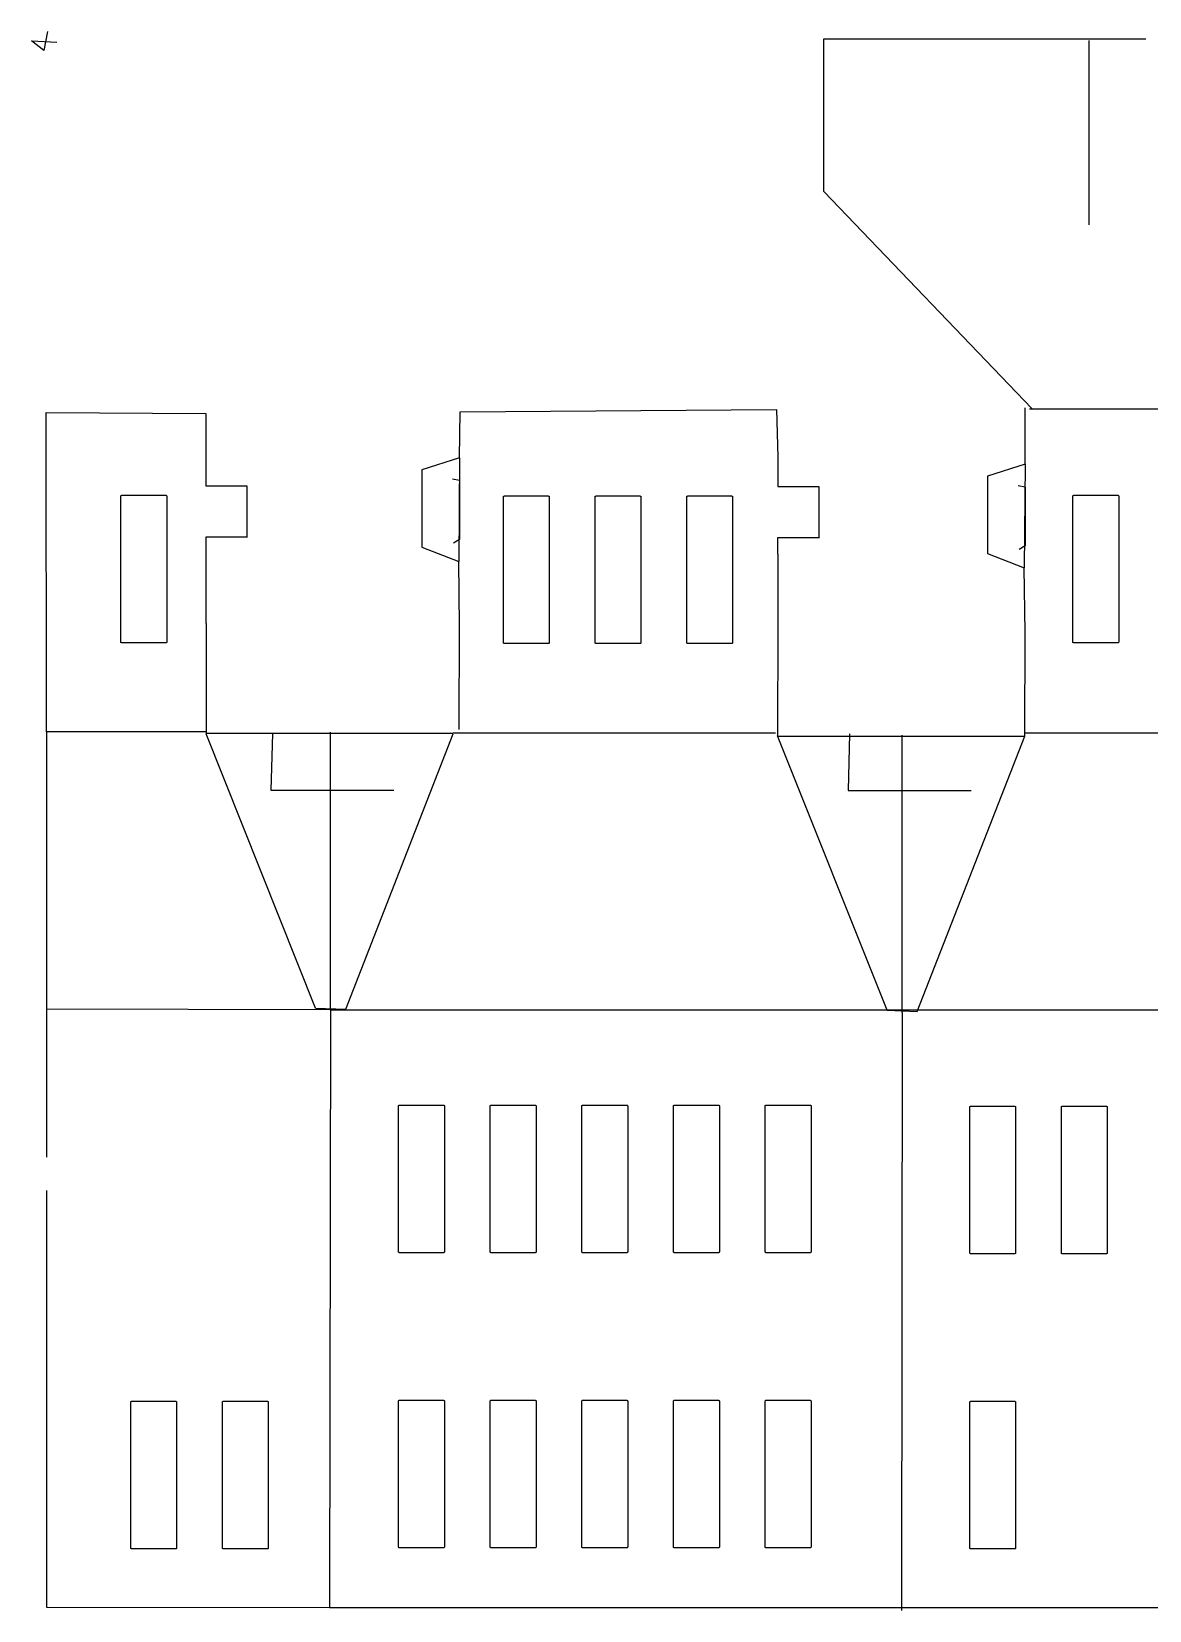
# Model space of a CAD drawing. Extents: x 11 to 257, y 14 to 184.
# Drawn here: x 11 to 131, y 13.9 to 183.6 of the extents above; entities that cross this region are included whole.
import ezdxf

# ---------------------------------------------------------------- set-up
doc = ezdxf.new("R2010")
doc.units = 0
doc.layers.add('columnated', color=7, linetype='CONTINUOUS')

msp = doc.modelspace()

# ---------------------------------------------------------------- linework, layer by layer
at = {"layer": 'columnated', "color": 7}
for points in [[(12.679226, 183.59042), (12.283706, 181.546897), (10.965304, 182.601618), (13.668027, 182.469778)], [(96.055404, 182.816183), (130.61293, 182.816183)], [(118.4026, 143.05012), (96.055404, 166.390939), (96.055404, 182.816183)], [(124.49147, 182.63459), (124.49147, 162.815588)], [(12.57114, 108.36234), (12.51417, 142.666268), (29.690636, 142.556162), (29.691936, 137.91817)], [(56.932382, 137.792593), (56.997682, 142.742037), (90.964194, 142.968184), (91.110961, 137.866885)], [(117.67047, 137.101856), (117.67047, 143.161745)], [(29.691959, 137.91817), (29.691959, 134.765479), (34.091686, 134.765479), (34.091686, 129.36758)], [(56.932382, 137.792593), (52.867858, 136.500357), (52.867858, 128.187387), (56.831658, 126.645909)], [(91.110961, 137.866885), (91.110961, 134.714195), (95.510667, 134.714195), (95.510667, 129.316295)], [(117.67047, 137.101854), (113.60594, 135.809618), (113.60594, 127.496648), (117.56974, 125.95517)], [(56.932734, 135.34425), (56.177422, 135.479526)], [(56.932735, 135.34425), (56.932735, 129.013178)], [(117.67083, 134.653511), (116.91552, 134.788787)], [(117.67083, 134.653511), (117.67083, 128.322439)], [(20.551872, 118.002899), (20.551872, 133.671272)], [(20.645287, 133.764687), (25.380003, 133.764687)], [(25.473418, 133.671272), (25.473418, 118.002899)], [(61.641197, 117.929038), (61.641197, 133.597411)], [(61.734612, 133.690826), (66.469328, 133.690826)], [(66.562743, 133.597411), (66.562742, 117.929038)], [(71.484291, 117.929038), (71.484291, 133.597411)], [(71.577706, 133.690826), (76.312422, 133.690826)], [(76.405836, 133.597411), (76.405836, 117.929038)], [(81.3274, 117.929038), (81.3274, 133.597411)], [(81.420815, 133.690826), (86.155531, 133.690826)], [(86.248946, 133.597411), (86.248945, 117.929038)], [(122.7893, 118.003784), (122.7893, 133.672157)], [(122.882715, 133.765572), (127.617431, 133.765572)], [(127.710845, 133.672157), (127.710845, 118.003784)], [(29.696679, 127.481116), (29.696679, 129.288443)], [(29.696679, 129.288443), (34.169542, 129.288443)], [(56.932734, 129.013178), (56.268934, 128.616187)], [(91.115681, 127.429832), (91.115681, 129.237159)], [(91.115681, 129.237159), (95.588527, 129.237159)], [(29.696735, 119.993553), (29.696679, 127.481114)], [(91.115681, 127.429832), (91.113681, 119.781167)], [(117.67083, 128.322439), (117.00703, 127.925448)], [(56.926117, 119.712955), (56.831657, 126.645909)], [(117.6642, 119.022216), (117.5697, 125.95517)], [(29.696735, 119.993554), (29.699935, 108.1456)], [(56.886448, 108.58772), (56.926118, 119.712955)], [(91.113211, 119.781167), (91.084711, 107.89698)], [(117.62453, 107.89698), (117.66423, 119.022215)], [(25.380003, 117.909484), (20.645287, 117.909484)], [(66.469328, 117.835623), (61.734612, 117.835623)], [(76.312422, 117.835623), (71.577706, 117.835623)], [(86.155531, 117.835623), (81.420815, 117.835623)], [(127.617431, 117.910369), (122.882715, 117.910369)], [(12.57114, 108.36234), (12.57114, 78.47904)], [(29.689604, 108.20323), (56.219825, 108.20323)], [(36.837093, 108.13858), (36.660946, 102.06575), (49.871986, 102.06575)], [(43.065164, 78.47902), (43.065164, 108.31334)], [(91.094361, 107.89698), (117.62453, 107.89698)], [(98.817559, 108.12904), (98.641419, 102.0562), (111.85245, 102.0562)], [(104.46987, 78.17276), (104.46987, 108.00709)], [(12.57114, 78.47905), (12.57114, 62.63769)], [(41.459602, 78.66919), (44.70143, 78.54024)], [(102.83301, 78.42353), (106.07484, 78.29458)], [(50.374733, 52.473286), (50.374733, 68.141665)], [(50.468148, 68.23508), (55.202865, 68.23508)], [(55.29628, 68.141665), (55.29628, 52.473286)], [(60.217827, 52.473286), (60.217827, 68.141665)], [(60.311242, 68.23508), (65.045959, 68.23508)], [(65.139374, 68.141665), (65.139374, 52.473286)], [(70.060936, 52.473286), (70.060936, 68.141665)], [(70.154351, 68.23508), (74.889068, 68.23508)], [(74.982483, 68.141665), (74.982483, 52.473286)], [(79.904022, 52.473286), (79.904022, 68.141665)], [(79.997437, 68.23508), (84.732154, 68.23508)], [(84.825569, 68.141665), (84.825569, 52.473286)], [(89.747108, 52.473286), (89.747108, 68.141665)], [(89.840523, 68.23508), (94.57524, 68.23508)], [(94.668655, 68.141665), (94.668655, 52.473286)], [(111.7193, 52.363176), (111.7193, 68.031555)], [(111.812715, 68.12497), (116.547432, 68.12497)], [(116.640847, 68.031555), (116.640847, 52.363176)], [(121.56246, 52.363176), (121.56246, 68.031555)], [(121.655875, 68.12497), (126.390592, 68.12497)], [(126.484007, 68.031555), (126.484007, 52.363176)], [(12.571141, 59.05859), (12.57114, 14.28267)], [(55.202865, 52.379871), (50.468148, 52.379871)], [(65.045959, 52.379871), (60.311242, 52.379871)], [(74.889068, 52.379871), (70.154351, 52.379871)], [(84.732154, 52.379871), (79.997437, 52.379871)], [(94.57524, 52.379871), (89.840523, 52.379871)], [(116.547432, 52.269761), (111.812715, 52.269761)], [(126.390592, 52.269761), (121.655875, 52.269761)], [(21.617954, 20.652776), (21.617954, 36.321155)], [(21.711369, 36.41457), (26.446086, 36.41457)], [(26.539501, 36.321155), (26.539501, 20.652776)], [(31.461044, 20.652776), (31.461044, 36.321155)], [(31.554459, 36.41457), (36.289176, 36.41457)], [(36.382591, 36.321155), (36.382591, 20.652776)], [(50.374737, 20.762866), (50.374737, 36.431245)], [(50.468152, 36.52466), (55.202869, 36.52466)], [(55.296284, 36.431245), (55.296284, 20.762866)], [(60.217827, 20.762866), (60.217827, 36.431245)], [(60.311242, 36.52466), (65.045959, 36.52466)], [(65.139374, 36.431245), (65.139374, 20.762866)], [(70.060936, 20.762866), (70.060936, 36.431245)], [(70.154351, 36.52466), (74.889068, 36.52466)], [(74.982483, 36.431245), (74.982483, 20.762866)], [(79.904022, 20.762866), (79.904022, 36.431245)], [(79.997437, 36.52466), (84.732154, 36.52466)], [(84.825569, 36.431245), (84.825569, 20.762866)], [(89.747108, 20.762866), (89.747108, 36.431245)], [(89.840523, 36.52466), (94.57524, 36.52466)], [(94.668655, 36.431245), (94.668655, 20.762866)], [(111.7193, 20.652756), (111.7193, 36.321135)], [(111.812715, 36.41455), (116.547432, 36.41455)], [(116.640847, 36.321135), (116.640847, 20.652756)], [(26.446086, 20.559361), (21.711369, 20.559361)], [(36.289176, 20.559361), (31.554459, 20.559361)], [(55.202869, 20.669451), (50.468152, 20.669451)], [(65.045959, 20.669451), (60.311242, 20.669451)], [(74.889068, 20.669451), (70.154351, 20.669451)], [(84.732154, 20.669451), (79.997437, 20.669451)], [(94.57524, 20.669451), (89.840523, 20.669451)], [(116.547432, 20.559341), (111.812715, 20.559341)], [(12.57114, 14.28266), (42.966663, 14.24976)], [(42.966663, 14.24974), (180.26329, 14.27084)]]:
    msp.add_lwpolyline(points, dxfattribs=at)
at = {"layer": 'columnated', "color": 1}
for points in [[(118.12871, 143.048268), (151.61445, 143.048268)], [(56.932382, 137.792593), (56.831658, 126.645909)], [(117.67047, 137.101854), (117.56974, 125.95517)], [(29.731517, 108.36231), (12.57114, 108.36234)], [(41.459603, 78.66919), (29.703604, 108.1495)], [(44.701431, 78.54024), (56.251117, 108.14264)], [(90.854264, 108.20321), (56.254072, 108.20325)], [(102.83302, 78.42353), (91.077071, 107.90384)], [(106.07484, 78.29458), (117.62453, 107.89698)], [(152.21576, 108.20321), (117.61555, 108.20324)], [(42.976986, 78.47903), (12.571156, 78.53663)], [(43.065164, 78.47902), (42.966664, 14.24973)], [(43.065162, 78.47902), (226.85439, 78.47901)], [(104.46987, 78.17276), (104.37137, 13.94347)]]:
    msp.add_lwpolyline(points, dxfattribs=at)
at = {"layer": 'columnated', "color": 7}
for points in [[(20.645287, 133.764687)], [(61.734612, 133.690826)], [(71.577706, 133.690826)], [(81.420815, 133.690826)], [(122.882715, 133.765572)], [(50.468148, 68.23508)], [(60.311242, 68.23508)], [(70.154351, 68.23508)], [(79.997437, 68.23508)], [(89.840523, 68.23508)], [(111.812715, 68.12497)], [(121.655875, 68.12497)], [(21.711369, 36.41457)], [(31.554459, 36.41457)], [(50.468152, 36.52466)], [(60.311242, 36.52466)], [(70.154351, 36.52466)], [(79.997437, 36.52466)], [(89.840523, 36.52466)], [(111.812715, 36.41455)]]:
    msp.add_lwpolyline(points, close=True, dxfattribs=at)
for points, knots in [([(20.551872, 133.671272), (20.552495, 133.679447), (20.553735, 133.69573), (20.563537, 133.718508), (20.578449, 133.73811), (20.598051, 133.753022), (20.620829, 133.762824), (20.637112, 133.764064), (20.645287, 133.764687)], [0, 0, 0, 0, 0.024454, 0.048705, 0.073158, 0.097612, 0.121863, 0.146317, 0.146317, 0.146317, 0.146317]), ([(25.380003, 133.764687), (25.388178, 133.764064), (25.40446, 133.762824), (25.427239, 133.753022), (25.446841, 133.73811), (25.461753, 133.718508), (25.471554, 133.69573), (25.472795, 133.679447), (25.473418, 133.671272)], [0, 0, 0, 0, 0.024454, 0.048705, 0.073158, 0.097612, 0.121863, 0.146317, 0.146317, 0.146317, 0.146317]), ([(61.641197, 133.597411), (61.64182, 133.605586), (61.64306, 133.621869), (61.652862, 133.644647), (61.667774, 133.664249), (61.687376, 133.679161), (61.710154, 133.688963), (61.726437, 133.690203), (61.734612, 133.690826)], [0, 0, 0, 0, 0.024454, 0.048705, 0.073158, 0.097612, 0.121863, 0.146317, 0.146317, 0.146317, 0.146317]), ([(66.469328, 133.690826), (66.477503, 133.690203), (66.493785, 133.688963), (66.516564, 133.679161), (66.536166, 133.664249), (66.551078, 133.644647), (66.560879, 133.621869), (66.56212, 133.605586), (66.562743, 133.597411)], [0, 0, 0, 0, 0.024454, 0.048705, 0.073158, 0.097612, 0.121863, 0.146317, 0.146317, 0.146317, 0.146317]), ([(71.484291, 133.597411), (71.484914, 133.605586), (71.486154, 133.621869), (71.495956, 133.644647), (71.510868, 133.664249), (71.53047, 133.679161), (71.553248, 133.688963), (71.569531, 133.690203), (71.577706, 133.690826)], [0, 0, 0, 0, 0.024454, 0.048705, 0.073158, 0.097612, 0.121863, 0.146317, 0.146317, 0.146317, 0.146317]), ([(76.312422, 133.690826), (76.320597, 133.690203), (76.336879, 133.688963), (76.359658, 133.679161), (76.37926, 133.664249), (76.394172, 133.644647), (76.403973, 133.621869), (76.405214, 133.605586), (76.405836, 133.597411)], [0, 0, 0, 0, 0.024454, 0.048705, 0.073158, 0.097612, 0.121863, 0.146317, 0.146317, 0.146317, 0.146317]), ([(81.3274, 133.597411), (81.328023, 133.605586), (81.329263, 133.621869), (81.339065, 133.644647), (81.353977, 133.664249), (81.373579, 133.679161), (81.396357, 133.688963), (81.41264, 133.690203), (81.420815, 133.690826)], [0, 0, 0, 0, 0.024454, 0.048705, 0.073158, 0.097612, 0.121863, 0.146317, 0.146317, 0.146317, 0.146317]), ([(86.155531, 133.690826), (86.163706, 133.690203), (86.179988, 133.688963), (86.202767, 133.679161), (86.222369, 133.664249), (86.237281, 133.644647), (86.247082, 133.621869), (86.248323, 133.605586), (86.248946, 133.597411)], [0, 0, 0, 0, 0.024454, 0.048705, 0.073158, 0.097612, 0.121863, 0.146317, 0.146317, 0.146317, 0.146317]), ([(122.7893, 133.672157), (122.789923, 133.680332), (122.791163, 133.696615), (122.800965, 133.719393), (122.815877, 133.738995), (122.835479, 133.753907), (122.858257, 133.763709), (122.87454, 133.764949), (122.882715, 133.765572)], [0, 0, 0, 0, 0.024454, 0.048705, 0.073158, 0.097612, 0.121863, 0.146317, 0.146317, 0.146317, 0.146317]), ([(127.617431, 133.765572), (127.625606, 133.764949), (127.641888, 133.763709), (127.664667, 133.753907), (127.684269, 133.738995), (127.699181, 133.719393), (127.708982, 133.696615), (127.710223, 133.680332), (127.710845, 133.672157)], [0, 0, 0, 0, 0.024454, 0.048705, 0.073158, 0.097612, 0.121863, 0.146317, 0.146317, 0.146317, 0.146317]), ([(20.645287, 117.909484), (20.637112, 117.910107), (20.620829, 117.911347), (20.598051, 117.921149), (20.578449, 117.936061), (20.563537, 117.955663), (20.553735, 117.978441), (20.552495, 117.994724), (20.551872, 118.002899)], [0, 0, 0, 0, 0.024454, 0.048705, 0.073158, 0.097612, 0.121863, 0.146317, 0.146317, 0.146317, 0.146317]), ([(25.473418, 118.002899), (25.472795, 117.994724), (25.471554, 117.978441), (25.461753, 117.955663), (25.446841, 117.936061), (25.427239, 117.921149), (25.40446, 117.911347), (25.388178, 117.910107), (25.380003, 117.909484)], [0, 0, 0, 0, 0.024454, 0.048705, 0.073158, 0.097612, 0.121863, 0.146317, 0.146317, 0.146317, 0.146317]), ([(61.734612, 117.835623), (61.726437, 117.836246), (61.710154, 117.837486), (61.687376, 117.847288), (61.667774, 117.8622), (61.652862, 117.881802), (61.64306, 117.90458), (61.64182, 117.920863), (61.641197, 117.929038)], [0, 0, 0, 0, 0.024454, 0.048705, 0.073158, 0.097612, 0.121863, 0.146317, 0.146317, 0.146317, 0.146317]), ([(66.562742, 117.929038), (66.56212, 117.920863), (66.560879, 117.90458), (66.551078, 117.881802), (66.536166, 117.8622), (66.516564, 117.847288), (66.493785, 117.837486), (66.477503, 117.836246), (66.469328, 117.835623)], [0, 0, 0, 0, 0.024454, 0.048705, 0.073158, 0.097612, 0.121863, 0.146317, 0.146317, 0.146317, 0.146317]), ([(71.577706, 117.835623), (71.569531, 117.836246), (71.553248, 117.837486), (71.53047, 117.847288), (71.510868, 117.8622), (71.495956, 117.881802), (71.486154, 117.90458), (71.484914, 117.920863), (71.484291, 117.929038)], [0, 0, 0, 0, 0.024454, 0.048705, 0.073158, 0.097612, 0.121863, 0.146317, 0.146317, 0.146317, 0.146317]), ([(76.405836, 117.929038), (76.405214, 117.920863), (76.403973, 117.90458), (76.394172, 117.881802), (76.37926, 117.8622), (76.359658, 117.847288), (76.336879, 117.837486), (76.320597, 117.836246), (76.312422, 117.835623)], [0, 0, 0, 0, 0.024454, 0.048705, 0.073158, 0.097612, 0.121863, 0.146317, 0.146317, 0.146317, 0.146317]), ([(81.420815, 117.835623), (81.41264, 117.836246), (81.396357, 117.837486), (81.373579, 117.847288), (81.353977, 117.8622), (81.339065, 117.881802), (81.329263, 117.90458), (81.328023, 117.920863), (81.3274, 117.929038)], [0, 0, 0, 0, 0.024454, 0.048705, 0.073158, 0.097612, 0.121863, 0.146317, 0.146317, 0.146317, 0.146317]), ([(86.248945, 117.929038), (86.248323, 117.920863), (86.247082, 117.90458), (86.237281, 117.881802), (86.222369, 117.8622), (86.202767, 117.847288), (86.179988, 117.837486), (86.163706, 117.836246), (86.155531, 117.835623)], [0, 0, 0, 0, 0.024454, 0.048705, 0.073158, 0.097612, 0.121863, 0.146317, 0.146317, 0.146317, 0.146317]), ([(122.882715, 117.910369), (122.87454, 117.910992), (122.858257, 117.912232), (122.835479, 117.922034), (122.815877, 117.936946), (122.800965, 117.956548), (122.791163, 117.979326), (122.789923, 117.995609), (122.7893, 118.003784)], [0, 0, 0, 0, 0.024454, 0.048705, 0.073158, 0.097612, 0.121863, 0.146317, 0.146317, 0.146317, 0.146317]), ([(127.710845, 118.003784), (127.710223, 117.995609), (127.708982, 117.979326), (127.699181, 117.956548), (127.684269, 117.936946), (127.664667, 117.922034), (127.641888, 117.912232), (127.625606, 117.910992), (127.617431, 117.910369)], [0, 0, 0, 0, 0.024454, 0.048705, 0.073158, 0.097612, 0.121863, 0.146317, 0.146317, 0.146317, 0.146317]), ([(50.374733, 68.141665), (50.375356, 68.14984), (50.376596, 68.166123), (50.386398, 68.188901), (50.40131, 68.208503), (50.420912, 68.223415), (50.44369, 68.233217), (50.459973, 68.234457), (50.468148, 68.23508)], [0, 0, 0, 0, 0.024454, 0.048705, 0.073158, 0.097612, 0.121863, 0.146317, 0.146317, 0.146317, 0.146317]), ([(55.202865, 68.23508), (55.21104, 68.234457), (55.227323, 68.233217), (55.250101, 68.223415), (55.269703, 68.208503), (55.284615, 68.188901), (55.294417, 68.166123), (55.295657, 68.14984), (55.29628, 68.141665)], [0, 0, 0, 0, 0.024454, 0.048705, 0.073158, 0.097612, 0.121863, 0.146317, 0.146317, 0.146317, 0.146317]), ([(60.217827, 68.141665), (60.21845, 68.14984), (60.21969, 68.166123), (60.229492, 68.188901), (60.244404, 68.208503), (60.264006, 68.223415), (60.286784, 68.233217), (60.303067, 68.234457), (60.311242, 68.23508)], [0, 0, 0, 0, 0.024454, 0.048705, 0.073158, 0.097612, 0.121863, 0.146317, 0.146317, 0.146317, 0.146317]), ([(65.045959, 68.23508), (65.054134, 68.234457), (65.070417, 68.233217), (65.093195, 68.223415), (65.112797, 68.208503), (65.127709, 68.188901), (65.137511, 68.166123), (65.138751, 68.14984), (65.139374, 68.141665)], [0, 0, 0, 0, 0.024454, 0.048705, 0.073158, 0.097612, 0.121863, 0.146317, 0.146317, 0.146317, 0.146317]), ([(70.060936, 68.141665), (70.063505, 68.158034), (70.068568, 68.190286), (70.10573, 68.227448), (70.137982, 68.232511), (70.154351, 68.23508)], [0, 0, 0, 0, 0.048843, 0.096237, 0.145079, 0.145079, 0.145079, 0.145079]), ([(74.889068, 68.23508), (74.905437, 68.232511), (74.937689, 68.227448), (74.974851, 68.190286), (74.979914, 68.158034), (74.982483, 68.141665)], [0, 0, 0, 0, 0.048843, 0.096237, 0.145079, 0.145079, 0.145079, 0.145079]), ([(79.904022, 68.141665), (79.904645, 68.14984), (79.905885, 68.166123), (79.915687, 68.188901), (79.930599, 68.208503), (79.950201, 68.223415), (79.972979, 68.233217), (79.989262, 68.234457), (79.997437, 68.23508)], [0, 0, 0, 0, 0.024454, 0.048705, 0.073158, 0.097612, 0.121863, 0.146317, 0.146317, 0.146317, 0.146317]), ([(84.732154, 68.23508), (84.740329, 68.234457), (84.756612, 68.233217), (84.77939, 68.223415), (84.798992, 68.208503), (84.813904, 68.188901), (84.823706, 68.166123), (84.824946, 68.14984), (84.825569, 68.141665)], [0, 0, 0, 0, 0.024454, 0.048705, 0.073158, 0.097612, 0.121863, 0.146317, 0.146317, 0.146317, 0.146317]), ([(89.747108, 68.141665), (89.747731, 68.14984), (89.748971, 68.166123), (89.758773, 68.188901), (89.773685, 68.208503), (89.793287, 68.223415), (89.816065, 68.233217), (89.832348, 68.234457), (89.840523, 68.23508)], [0, 0, 0, 0, 0.024454, 0.048705, 0.073158, 0.097612, 0.121863, 0.146317, 0.146317, 0.146317, 0.146317]), ([(94.57524, 68.23508), (94.583415, 68.234457), (94.599698, 68.233217), (94.622476, 68.223415), (94.642078, 68.208503), (94.65699, 68.188901), (94.666792, 68.166123), (94.668032, 68.14984), (94.668655, 68.141665)], [0, 0, 0, 0, 0.024454, 0.048705, 0.073158, 0.097612, 0.121863, 0.146317, 0.146317, 0.146317, 0.146317]), ([(111.7193, 68.031555), (111.721869, 68.047924), (111.726932, 68.080176), (111.764094, 68.117338), (111.796346, 68.122401), (111.812715, 68.12497)], [0, 0, 0, 0, 0.048843, 0.096237, 0.145079, 0.145079, 0.145079, 0.145079]), ([(116.547432, 68.12497), (116.555607, 68.124347), (116.57189, 68.123107), (116.594668, 68.113305), (116.61427, 68.098393), (116.629182, 68.078791), (116.638984, 68.056013), (116.640224, 68.03973), (116.640847, 68.031555)], [0, 0, 0, 0, 0.024454, 0.048705, 0.073158, 0.097612, 0.121863, 0.146317, 0.146317, 0.146317, 0.146317]), ([(121.56246, 68.031555), (121.563083, 68.03973), (121.564323, 68.056013), (121.574125, 68.078791), (121.589037, 68.098393), (121.608639, 68.113305), (121.631417, 68.123107), (121.6477, 68.124347), (121.655875, 68.12497)], [0, 0, 0, 0, 0.024454, 0.048705, 0.073158, 0.097612, 0.121863, 0.146317, 0.146317, 0.146317, 0.146317]), ([(126.390592, 68.12497), (126.398767, 68.124347), (126.41505, 68.123107), (126.437828, 68.113305), (126.45743, 68.098393), (126.472342, 68.078791), (126.482144, 68.056013), (126.483384, 68.03973), (126.484007, 68.031555)], [0, 0, 0, 0, 0.024454, 0.048705, 0.073158, 0.097612, 0.121863, 0.146317, 0.146317, 0.146317, 0.146317]), ([(50.468148, 52.379871), (50.459973, 52.380494), (50.44369, 52.381734), (50.420912, 52.391536), (50.40131, 52.406448), (50.386398, 52.42605), (50.376596, 52.448828), (50.375356, 52.465111), (50.374733, 52.473286)], [0, 0, 0, 0, 0.024454, 0.048705, 0.073158, 0.097612, 0.121863, 0.146317, 0.146317, 0.146317, 0.146317]), ([(55.29628, 52.473286), (55.295657, 52.465111), (55.294417, 52.448828), (55.284615, 52.42605), (55.269703, 52.406448), (55.250101, 52.391536), (55.227323, 52.381734), (55.21104, 52.380494), (55.202865, 52.379871)], [0, 0, 0, 0, 0.024454, 0.048705, 0.073158, 0.097612, 0.121863, 0.146317, 0.146317, 0.146317, 0.146317]), ([(60.311242, 52.379871), (60.303067, 52.380494), (60.286784, 52.381734), (60.264006, 52.391536), (60.244404, 52.406448), (60.229492, 52.42605), (60.21969, 52.448828), (60.21845, 52.465111), (60.217827, 52.473286)], [0, 0, 0, 0, 0.024454, 0.048705, 0.073158, 0.097612, 0.121863, 0.146317, 0.146317, 0.146317, 0.146317]), ([(65.139374, 52.473286), (65.138751, 52.465111), (65.137511, 52.448828), (65.127709, 52.42605), (65.112797, 52.406448), (65.093195, 52.391536), (65.070417, 52.381734), (65.054134, 52.380494), (65.045959, 52.379871)], [0, 0, 0, 0, 0.024454, 0.048705, 0.073158, 0.097612, 0.121863, 0.146317, 0.146317, 0.146317, 0.146317]), ([(70.154351, 52.379871), (70.137982, 52.38244), (70.10573, 52.387503), (70.068568, 52.424665), (70.063505, 52.456917), (70.060936, 52.473286)], [0, 0, 0, 0, 0.048843, 0.096237, 0.145079, 0.145079, 0.145079, 0.145079]), ([(74.982483, 52.473286), (74.979914, 52.456917), (74.974851, 52.424665), (74.937689, 52.387503), (74.905437, 52.38244), (74.889068, 52.379871)], [0, 0, 0, 0, 0.048843, 0.096237, 0.145079, 0.145079, 0.145079, 0.145079]), ([(79.997437, 52.379871), (79.989262, 52.380494), (79.972979, 52.381734), (79.950201, 52.391536), (79.930599, 52.406448), (79.915687, 52.42605), (79.905885, 52.448828), (79.904645, 52.465111), (79.904022, 52.473286)], [0, 0, 0, 0, 0.024454, 0.048705, 0.073158, 0.097612, 0.121863, 0.146317, 0.146317, 0.146317, 0.146317]), ([(84.825569, 52.473286), (84.824946, 52.465111), (84.823706, 52.448828), (84.813904, 52.42605), (84.798992, 52.406448), (84.77939, 52.391536), (84.756612, 52.381734), (84.740329, 52.380494), (84.732154, 52.379871)], [0, 0, 0, 0, 0.024454, 0.048705, 0.073158, 0.097612, 0.121863, 0.146317, 0.146317, 0.146317, 0.146317]), ([(89.840523, 52.379871), (89.832348, 52.380494), (89.816065, 52.381734), (89.793287, 52.391536), (89.773685, 52.406448), (89.758773, 52.42605), (89.748971, 52.448828), (89.747731, 52.465111), (89.747108, 52.473286)], [0, 0, 0, 0, 0.024454, 0.048705, 0.073158, 0.097612, 0.121863, 0.146317, 0.146317, 0.146317, 0.146317]), ([(94.668655, 52.473286), (94.668032, 52.465111), (94.666792, 52.448828), (94.65699, 52.42605), (94.642078, 52.406448), (94.622476, 52.391536), (94.599698, 52.381734), (94.583415, 52.380494), (94.57524, 52.379871)], [0, 0, 0, 0, 0.024454, 0.048705, 0.073158, 0.097612, 0.121863, 0.146317, 0.146317, 0.146317, 0.146317]), ([(111.812715, 52.269761), (111.796346, 52.27233), (111.764094, 52.277393), (111.726932, 52.314555), (111.721869, 52.346807), (111.7193, 52.363176)], [0, 0, 0, 0, 0.048843, 0.096237, 0.145079, 0.145079, 0.145079, 0.145079]), ([(116.640847, 52.363176), (116.640224, 52.355001), (116.638984, 52.338718), (116.629182, 52.31594), (116.61427, 52.296338), (116.594668, 52.281426), (116.57189, 52.271624), (116.555607, 52.270384), (116.547432, 52.269761)], [0, 0, 0, 0, 0.024454, 0.048705, 0.073158, 0.097612, 0.121863, 0.146317, 0.146317, 0.146317, 0.146317]), ([(121.655875, 52.269761), (121.6477, 52.270384), (121.631417, 52.271624), (121.608639, 52.281426), (121.589037, 52.296338), (121.574125, 52.31594), (121.564323, 52.338718), (121.563083, 52.355001), (121.56246, 52.363176)], [0, 0, 0, 0, 0.024454, 0.048705, 0.073158, 0.097612, 0.121863, 0.146317, 0.146317, 0.146317, 0.146317]), ([(126.484007, 52.363176), (126.483384, 52.355001), (126.482144, 52.338718), (126.472342, 52.31594), (126.45743, 52.296338), (126.437828, 52.281426), (126.41505, 52.271624), (126.398767, 52.270384), (126.390592, 52.269761)], [0, 0, 0, 0, 0.024454, 0.048705, 0.073158, 0.097612, 0.121863, 0.146317, 0.146317, 0.146317, 0.146317]), ([(21.617954, 36.321155), (21.618577, 36.32933), (21.619817, 36.345613), (21.629619, 36.368391), (21.644531, 36.387993), (21.664133, 36.402905), (21.686911, 36.412707), (21.703194, 36.413947), (21.711369, 36.41457)], [0, 0, 0, 0, 0.024454, 0.048705, 0.073158, 0.097612, 0.121863, 0.146317, 0.146317, 0.146317, 0.146317]), ([(26.446086, 36.41457), (26.454261, 36.413947), (26.470544, 36.412707), (26.493322, 36.402905), (26.512924, 36.387993), (26.527836, 36.368391), (26.537638, 36.345613), (26.538878, 36.32933), (26.539501, 36.321155)], [0, 0, 0, 0, 0.024454, 0.048705, 0.073158, 0.097612, 0.121863, 0.146317, 0.146317, 0.146317, 0.146317]), ([(31.461044, 36.321155), (31.461667, 36.32933), (31.462907, 36.345613), (31.472709, 36.368391), (31.487621, 36.387993), (31.507223, 36.402905), (31.530001, 36.412707), (31.546284, 36.413947), (31.554459, 36.41457)], [0, 0, 0, 0, 0.024454, 0.048705, 0.073158, 0.097612, 0.121863, 0.146317, 0.146317, 0.146317, 0.146317]), ([(36.289176, 36.41457), (36.297351, 36.413947), (36.313634, 36.412707), (36.336412, 36.402905), (36.356014, 36.387993), (36.370926, 36.368391), (36.380728, 36.345613), (36.381968, 36.32933), (36.382591, 36.321155)], [0, 0, 0, 0, 0.024454, 0.048705, 0.073158, 0.097612, 0.121863, 0.146317, 0.146317, 0.146317, 0.146317]), ([(50.374737, 36.431245), (50.37536, 36.43942), (50.3766, 36.455703), (50.386402, 36.478481), (50.401314, 36.498083), (50.420916, 36.512995), (50.443694, 36.522797), (50.459977, 36.524037), (50.468152, 36.52466)], [0, 0, 0, 0, 0.024454, 0.048705, 0.073158, 0.097612, 0.121863, 0.146317, 0.146317, 0.146317, 0.146317]), ([(55.202869, 36.52466), (55.211044, 36.524037), (55.227327, 36.522797), (55.250105, 36.512995), (55.269707, 36.498083), (55.284619, 36.478481), (55.294421, 36.455703), (55.295661, 36.43942), (55.296284, 36.431245)], [0, 0, 0, 0, 0.024454, 0.048705, 0.073158, 0.097612, 0.121863, 0.146317, 0.146317, 0.146317, 0.146317]), ([(60.217827, 36.431245), (60.21845, 36.43942), (60.21969, 36.455703), (60.229492, 36.478481), (60.244404, 36.498083), (60.264006, 36.512995), (60.286784, 36.522797), (60.303067, 36.524037), (60.311242, 36.52466)], [0, 0, 0, 0, 0.024454, 0.048705, 0.073158, 0.097612, 0.121863, 0.146317, 0.146317, 0.146317, 0.146317]), ([(65.045959, 36.52466), (65.054134, 36.524037), (65.070417, 36.522797), (65.093195, 36.512995), (65.112797, 36.498083), (65.127709, 36.478481), (65.137511, 36.455703), (65.138751, 36.43942), (65.139374, 36.431245)], [0, 0, 0, 0, 0.024454, 0.048705, 0.073158, 0.097612, 0.121863, 0.146317, 0.146317, 0.146317, 0.146317]), ([(70.060936, 36.431245), (70.063505, 36.447614), (70.068568, 36.479866), (70.10573, 36.517028), (70.137982, 36.522091), (70.154351, 36.52466)], [0, 0, 0, 0, 0.048843, 0.096237, 0.145079, 0.145079, 0.145079, 0.145079]), ([(74.889068, 36.52466), (74.905437, 36.522091), (74.937689, 36.517028), (74.974851, 36.479866), (74.979914, 36.447614), (74.982483, 36.431245)], [0, 0, 0, 0, 0.048843, 0.096237, 0.145079, 0.145079, 0.145079, 0.145079]), ([(79.904022, 36.431245), (79.904645, 36.43942), (79.905885, 36.455703), (79.915687, 36.478481), (79.930599, 36.498083), (79.950201, 36.512995), (79.972979, 36.522797), (79.989262, 36.524037), (79.997437, 36.52466)], [0, 0, 0, 0, 0.024454, 0.048705, 0.073158, 0.097612, 0.121863, 0.146317, 0.146317, 0.146317, 0.146317]), ([(84.732154, 36.52466), (84.740329, 36.524037), (84.756612, 36.522797), (84.77939, 36.512995), (84.798992, 36.498083), (84.813904, 36.478481), (84.823706, 36.455703), (84.824946, 36.43942), (84.825569, 36.431245)], [0, 0, 0, 0, 0.024454, 0.048705, 0.073158, 0.097612, 0.121863, 0.146317, 0.146317, 0.146317, 0.146317]), ([(89.747108, 36.431245), (89.747731, 36.43942), (89.748971, 36.455703), (89.758773, 36.478481), (89.773685, 36.498083), (89.793287, 36.512995), (89.816065, 36.522797), (89.832348, 36.524037), (89.840523, 36.52466)], [0, 0, 0, 0, 0.024454, 0.048705, 0.073158, 0.097612, 0.121863, 0.146317, 0.146317, 0.146317, 0.146317]), ([(94.57524, 36.52466), (94.583415, 36.524037), (94.599698, 36.522797), (94.622476, 36.512995), (94.642078, 36.498083), (94.65699, 36.478481), (94.666792, 36.455703), (94.668032, 36.43942), (94.668655, 36.431245)], [0, 0, 0, 0, 0.024454, 0.048705, 0.073158, 0.097612, 0.121863, 0.146317, 0.146317, 0.146317, 0.146317]), ([(111.7193, 36.321135), (111.721869, 36.337504), (111.726932, 36.369756), (111.764094, 36.406918), (111.796346, 36.411981), (111.812715, 36.41455)], [0, 0, 0, 0, 0.048843, 0.096237, 0.145079, 0.145079, 0.145079, 0.145079]), ([(116.547432, 36.41455), (116.555607, 36.413927), (116.57189, 36.412687), (116.594668, 36.402885), (116.61427, 36.387973), (116.629182, 36.368371), (116.638984, 36.345593), (116.640224, 36.32931), (116.640847, 36.321135)], [0, 0, 0, 0, 0.024454, 0.048705, 0.073158, 0.097612, 0.121863, 0.146317, 0.146317, 0.146317, 0.146317]), ([(21.711369, 20.559361), (21.703194, 20.559984), (21.686911, 20.561224), (21.664133, 20.571026), (21.644531, 20.585938), (21.629619, 20.60554), (21.619817, 20.628318), (21.618577, 20.644601), (21.617954, 20.652776)], [0, 0, 0, 0, 0.024454, 0.048705, 0.073158, 0.097612, 0.121863, 0.146317, 0.146317, 0.146317, 0.146317]), ([(26.539501, 20.652776), (26.538878, 20.644601), (26.537638, 20.628318), (26.527836, 20.60554), (26.512924, 20.585938), (26.493322, 20.571026), (26.470544, 20.561224), (26.454261, 20.559984), (26.446086, 20.559361)], [0, 0, 0, 0, 0.024454, 0.048705, 0.073158, 0.097612, 0.121863, 0.146317, 0.146317, 0.146317, 0.146317]), ([(31.554459, 20.559361), (31.546284, 20.559984), (31.530001, 20.561224), (31.507223, 20.571026), (31.487621, 20.585938), (31.472709, 20.60554), (31.462907, 20.628318), (31.461667, 20.644601), (31.461044, 20.652776)], [0, 0, 0, 0, 0.024454, 0.048705, 0.073158, 0.097612, 0.121863, 0.146317, 0.146317, 0.146317, 0.146317]), ([(36.382591, 20.652776), (36.381968, 20.644601), (36.380728, 20.628318), (36.370926, 20.60554), (36.356014, 20.585938), (36.336412, 20.571026), (36.313634, 20.561224), (36.297351, 20.559984), (36.289176, 20.559361)], [0, 0, 0, 0, 0.024454, 0.048705, 0.073158, 0.097612, 0.121863, 0.146317, 0.146317, 0.146317, 0.146317]), ([(50.468152, 20.669451), (50.459977, 20.670074), (50.443694, 20.671314), (50.420916, 20.681116), (50.401314, 20.696028), (50.386402, 20.71563), (50.3766, 20.738408), (50.37536, 20.754691), (50.374737, 20.762866)], [0, 0, 0, 0, 0.024454, 0.048705, 0.073158, 0.097612, 0.121863, 0.146317, 0.146317, 0.146317, 0.146317]), ([(55.296284, 20.762866), (55.295661, 20.754691), (55.294421, 20.738408), (55.284619, 20.71563), (55.269707, 20.696028), (55.250105, 20.681116), (55.227327, 20.671314), (55.211044, 20.670074), (55.202869, 20.669451)], [0, 0, 0, 0, 0.024454, 0.048705, 0.073158, 0.097612, 0.121863, 0.146317, 0.146317, 0.146317, 0.146317]), ([(60.311242, 20.669451), (60.303067, 20.670074), (60.286784, 20.671314), (60.264006, 20.681116), (60.244404, 20.696028), (60.229492, 20.71563), (60.21969, 20.738408), (60.21845, 20.754691), (60.217827, 20.762866)], [0, 0, 0, 0, 0.024454, 0.048705, 0.073158, 0.097612, 0.121863, 0.146317, 0.146317, 0.146317, 0.146317]), ([(65.139374, 20.762866), (65.138751, 20.754691), (65.137511, 20.738408), (65.127709, 20.71563), (65.112797, 20.696028), (65.093195, 20.681116), (65.070417, 20.671314), (65.054134, 20.670074), (65.045959, 20.669451)], [0, 0, 0, 0, 0.024454, 0.048705, 0.073158, 0.097612, 0.121863, 0.146317, 0.146317, 0.146317, 0.146317]), ([(70.154351, 20.669451), (70.137982, 20.67202), (70.10573, 20.677083), (70.068568, 20.714245), (70.063505, 20.746497), (70.060936, 20.762866)], [0, 0, 0, 0, 0.048843, 0.096237, 0.145079, 0.145079, 0.145079, 0.145079]), ([(74.982483, 20.762866), (74.979914, 20.746497), (74.974851, 20.714245), (74.937689, 20.677083), (74.905437, 20.67202), (74.889068, 20.669451)], [0, 0, 0, 0, 0.048843, 0.096237, 0.145079, 0.145079, 0.145079, 0.145079]), ([(79.997437, 20.669451), (79.989262, 20.670074), (79.972979, 20.671314), (79.950201, 20.681116), (79.930599, 20.696028), (79.915687, 20.71563), (79.905885, 20.738408), (79.904645, 20.754691), (79.904022, 20.762866)], [0, 0, 0, 0, 0.024454, 0.048705, 0.073158, 0.097612, 0.121863, 0.146317, 0.146317, 0.146317, 0.146317]), ([(84.825569, 20.762866), (84.824946, 20.754691), (84.823706, 20.738408), (84.813904, 20.71563), (84.798992, 20.696028), (84.77939, 20.681116), (84.756612, 20.671314), (84.740329, 20.670074), (84.732154, 20.669451)], [0, 0, 0, 0, 0.024454, 0.048705, 0.073158, 0.097612, 0.121863, 0.146317, 0.146317, 0.146317, 0.146317]), ([(89.840523, 20.669451), (89.832348, 20.670074), (89.816065, 20.671314), (89.793287, 20.681116), (89.773685, 20.696028), (89.758773, 20.71563), (89.748971, 20.738408), (89.747731, 20.754691), (89.747108, 20.762866)], [0, 0, 0, 0, 0.024454, 0.048705, 0.073158, 0.097612, 0.121863, 0.146317, 0.146317, 0.146317, 0.146317]), ([(94.668655, 20.762866), (94.668032, 20.754691), (94.666792, 20.738408), (94.65699, 20.71563), (94.642078, 20.696028), (94.622476, 20.681116), (94.599698, 20.671314), (94.583415, 20.670074), (94.57524, 20.669451)], [0, 0, 0, 0, 0.024454, 0.048705, 0.073158, 0.097612, 0.121863, 0.146317, 0.146317, 0.146317, 0.146317]), ([(111.812715, 20.559341), (111.796346, 20.56191), (111.764094, 20.566973), (111.726932, 20.604135), (111.721869, 20.636387), (111.7193, 20.652756)], [0, 0, 0, 0, 0.048843, 0.096237, 0.145079, 0.145079, 0.145079, 0.145079]), ([(116.640847, 20.652756), (116.640224, 20.644581), (116.638984, 20.628298), (116.629182, 20.60552), (116.61427, 20.585918), (116.594668, 20.571006), (116.57189, 20.561204), (116.555607, 20.559964), (116.547432, 20.559341)], [0, 0, 0, 0, 0.024454, 0.048705, 0.073158, 0.097612, 0.121863, 0.146317, 0.146317, 0.146317, 0.146317])]:
    msp.add_open_spline(points, degree=3, knots=knots, dxfattribs=at)

doc.saveas('drawing.dxf')
